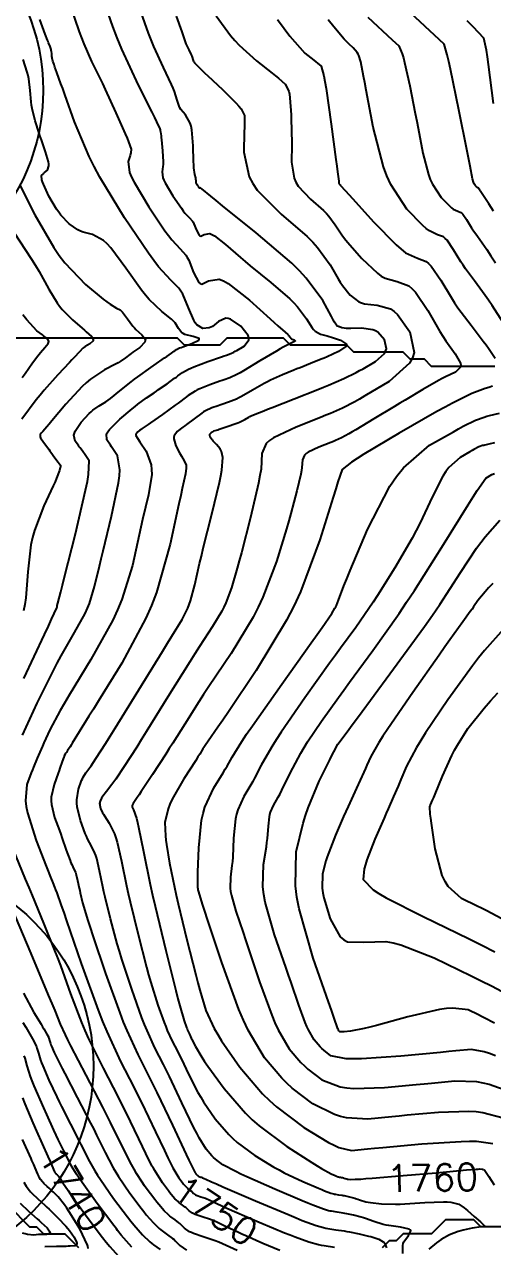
# Model space of a CAD drawing. Header units: metres. Extents: x 837117 to 838477, y 1189012 to 1191015.
# Drawn here: x 838115.2 to 838181.6, y 1190029.3 to 1190202.6 of the extents above; entities that cross this region are included whole.
import ezdxf

# ---------------------------------------------------------------- set-up
doc = ezdxf.new("R2010")
doc.units = ezdxf.units.M
doc.header["$LTSCALE"] = 0.3
for name, color, linetype in [('CIRCULOS', 60, 'Continuous'), ('COTAS 10', 1, 'Continuous'), ('COTAS INT', 252, 'Continuous')]:
    doc.layers.add(name, color=color, linetype=linetype)
doc.layers.add('DRENAJE', color=5, linetype='Continuous', lineweight=25)
doc.styles.get("Standard").update_dxf_attribs({"font": 'simplex.shx'})

msp = doc.modelspace()

# ---------------------------------------------------------------- linework, layer by layer
at = {"layer": 'CIRCULOS'}
for centre in [(838088.84, 1190193.225), (838095.957, 1190054.916)]:
    msp.add_circle(centre, 29, dxfattribs=at)
at = {"layer": 'COTAS 10'}
for points, elevation in [([(838142.387, 1190203.779), (838144.401, 1190201), (838145.01, 1190200.294), (838145.642, 1190199.616), (838148.107, 1190197.398), (838150.319, 1190195.656), (838150.791, 1190195.279), (838151.201, 1190194.946), (838152.175, 1190194.122), (838152.654, 1190193.132), (838152.753, 1190192.695), (838152.837, 1190192.187), (838153.018, 1190189.762), (838153.073, 1190186.974), (838153.078, 1190186.237), (838153.079, 1190185.516), (838153.043, 1190183.037), (838153.415, 1190180.785), (838153.673, 1190180.207), (838153.997, 1190179.647), (838155.729, 1190177.79), (838157.589, 1190176.178), (838157.995, 1190175.775), (838158.353, 1190175.39), (838159.25, 1190174.152), (838160.186, 1190172.74), (838160.568, 1190172.246), (838161.004, 1190171.706), (838163.022, 1190169.384), (838165.232, 1190167.292), (838165.79, 1190166.898), (838166.323, 1190166.584), (838168.05, 1190166.12), (838169.671, 1190165.525), (838170.138, 1190165.128), (838170.612, 1190164.631), (838172.39, 1190162), (838174.096, 1190159.059), (838174.525, 1190158.367), (838174.936, 1190157.728), (838176.263, 1190155.861), (838177.002, 1190154.541), (838177.042, 1190154.246), (838177.011, 1190153.982), (838176.304, 1190153.287), (838174.884, 1190152.61), (838174.404, 1190152.358), (838173.886, 1190152.078), (838171.698, 1190150.834), (838169.148, 1190149.325), (838168.401, 1190148.878), (838167.636, 1190148.418), (838164.727, 1190146.651), (838162.185, 1190145.114), (838161.651, 1190144.798), (838161.191, 1190144.53), (838160.146, 1190143.96), (838159.313, 1190143.605), (838158.986, 1190143.472), (838158.619, 1190143.324), (838156.948, 1190142.667), (838155.407, 1190141.93), (838155.121, 1190141.732), (838154.897, 1190141.536), (838154.598, 1190140.852), (838154.54, 1190139.773), (838154.468, 1190139.328), (838154.372, 1190138.82), (838153.823, 1190136.46), (838152.95, 1190133.239), (838152.65, 1190132.189), (838152.324, 1190131.071), (838150.937, 1190126.46), (838149.003, 1190121.378), (838148.332, 1190119.963), (838147.602, 1190118.544), (838144.478, 1190113.391), (838141.337, 1190108.709), (838140.596, 1190107.587), (838139.912, 1190106.54), (838137.907, 1190103.391), (838136.212, 1190100.683), (838135.722, 1190099.914), (838135.224, 1190099.138), (838133.353, 1190096.266), (838131.755, 1190093.857), (838131.429, 1190093.373), (838131.154, 1190092.967), (838130.581, 1190092.16), (838130.445, 1190091.839), (838130.445, 1190091.74), (838130.462, 1190091.636), (838130.66, 1190091.223), (838131.06, 1190090.05), (838131.204, 1190089.467), (838131.362, 1190088.772), (838132.054, 1190085.329), (838133.018, 1190080.641), (838133.347, 1190079.16), (838133.704, 1190077.601), (838135.217, 1190071.312), (838136.646, 1190065.638), (838136.949, 1190064.467), (838137.212, 1190063.47), (838137.826, 1190061.312), (838138.155, 1190060.399), (838138.238, 1190060.187), (838138.317, 1190059.992), (838138.573, 1190059.435), (838138.847, 1190058.896), (838138.937, 1190058.712), (838139.034, 1190058.513), (838139.435, 1190057.671), (838140.328, 1190056.189), (838140.734, 1190055.587), (838141.21, 1190054.903), (838143.502, 1190051.738), (838146.537, 1190048.22), (838147.48, 1190047.312), (838148.468, 1190046.434), (838152.409, 1190043.502), (838155.944, 1190041.24), (838156.676, 1190040.784), (838157.3, 1190040.402), (838158.665, 1190039.634), (838159.221, 1190039.398), (838159.337, 1190039.35), (838159.435, 1190039.31), (838159.651, 1190039.228), (838159.759, 1190039.199), (838159.79, 1190039.193), (838159.82, 1190039.187), (838159.933, 1190039.169), (838160.054, 1190039.151), (838160.089, 1190039.145), (838160.126, 1190039.138), (838160.268, 1190039.11), (838160.421, 1190039.07), (838160.465, 1190039.057), (838160.51, 1190039.042), (838160.68, 1190038.98), (838160.905, 1190038.917), (838160.985, 1190038.902), (838161.073, 1190038.888), (838161.456, 1190038.845), (838162.061, 1190038.873), (838162.86, 1190038.909), (838163.591, 1190038.961), (838164.471, 1190039.029), (838168.887, 1190039.4), (838173.544, 1190039.807), (838174.575, 1190039.898), (838175.494, 1190039.979), (838177.882, 1190040.191), (838179.236, 1190040.303), (838179.504, 1190040.32), (838179.724, 1190040.332), (838180.132, 1190040.324), (838180.245, 1190040.266), (838180.279, 1190040.246), (838180.315, 1190040.224), (838180.457, 1190040.132), (838181.057, 1190039.256), (838181.38, 1190038.74), (838181.773, 1190038.106)], 1760), ([(838114.886, 1190101.807), (838117.004, 1190106.357), (838119.238, 1190110.919), (838119.816, 1190112.035), (838120.378, 1190113.087), (838122.261, 1190116.357), (838123.78, 1190119.093), (838124.112, 1190119.809), (838124.405, 1190120.507), (838125.14, 1190122.879), (838125.802, 1190125.783), (838126.049, 1190126.818), (838126.323, 1190127.952), (838127.541, 1190132.879), (838128.523, 1190137.579), (838128.647, 1190138.571), (838128.708, 1190139.429), (838128.395, 1190141.407), (838127.714, 1190142.423), (838127.542, 1190142.674), (838127.378, 1190142.913), (838126.846, 1190143.665), (838126.834, 1190144.522), (838126.998, 1190144.827), (838127.235, 1190145.161), (838128.692, 1190146.61), (838130.449, 1190148.07), (838130.874, 1190148.41), (838131.274, 1190148.723), (838132.495, 1190149.623), (838133.579, 1190150.371), (838133.891, 1190150.587), (838134.209, 1190150.808), (838135.4, 1190151.64), (838136.48, 1190152.406), (838136.729, 1190152.585), (838136.955, 1190152.75), (838137.586, 1190153.227), (838138.435, 1190153.698), (838138.798, 1190153.859), (838139.217, 1190154.033), (838141.192, 1190154.772), (838143.117, 1190155.451), (838143.504, 1190155.587), (838143.828, 1190155.7), (838144.471, 1190155.922), (838144.898, 1190156.13), (838145.085, 1190156.234), (838145.301, 1190156.359), (838146.333, 1190156.978), (838147.007, 1190157.867), (838146.999, 1190158.161), (838146.905, 1190158.477), (838145.863, 1190159.792), (838144.41, 1190160.781), (838144.058, 1190160.891), (838143.728, 1190160.93), (838142.717, 1190160.478), (838141.844, 1190159.767), (838141.601, 1190159.643), (838141.358, 1190159.551), (838140.473, 1190159.478), (838139.621, 1190160.008), (838139.398, 1190160.295), (838139.18, 1190160.643), (838138.441, 1190162.406), (838137.633, 1190164.32), (838137.371, 1190164.764), (838137.094, 1190165.169), (838135.955, 1190166.32), (838134.187, 1190168.227), (838133.513, 1190169.11), (838132.758, 1190170.146), (838129.363, 1190175.168), (838125.892, 1190180.918), (838125.088, 1190182.414), (838124.354, 1190183.867), (838122.271, 1190188.767), (838120.894, 1190192.653), (838120.604, 1190193.468), (838120.354, 1190194.169), (838119.783, 1190195.757), (838119.507, 1190196.521), (838119.443, 1190196.703), (838119.385, 1190196.872), (838119.223, 1190197.378), (838119.119, 1190197.79), (838119.098, 1190197.901), (838119.081, 1190198.01), (838119.047, 1190198.394), (838119.003, 1190198.781), (838118.98, 1190198.893), (838118.953, 1190199.007), (838118.813, 1190199.436), (838118.603, 1190199.971), (838118.532, 1190200.153), (838118.453, 1190200.349), (838118.121, 1190201.176), (838117.373, 1190203.27)], 1750), ([(838181.695, 1190191.361), (838180.997, 1190196.897), (838180.842, 1190197.994), (838180.702, 1190198.904), (838180.334, 1190200.616), (838178.809, 1190202.224), (838177.941, 1190203.068)], 1770), ([(838181.844, 1190060.997), (838180.394, 1190061.761), (838179.991, 1190061.966), (838179.587, 1190062.168), (838178.12, 1190062.877), (838175.911, 1190063.144), (838175.038, 1190063.069), (838174.052, 1190062.928), (838169.549, 1190061.88), (838165.115, 1190060.675), (838164.173, 1190060.436), (838163.354, 1190060.237), (838161.429, 1190059.863), (838160.516, 1190059.784), (838160.336, 1190059.773), (838160.188, 1190059.766), (838159.917, 1190059.779), (838159.855, 1190059.826), (838159.823, 1190059.856), (838159.772, 1190059.917), (838159.722, 1190060.002), (838159.707, 1190060.033), (838159.693, 1190060.067), (838159.639, 1190060.216), (838159.068, 1190061.853), (838158.728, 1190062.824), (838158.31, 1190064.021), (838156.14, 1190070.216), (838154.137, 1190077.189), (838153.824, 1190078.877), (838153.614, 1190080.458), (838153.727, 1190085.29), (838154.711, 1190089.344), (838155.051, 1190090.435), (838155.42, 1190091.512), (838156.996, 1190095.29), (838158.474, 1190098.337), (838158.782, 1190098.954), (838159.045, 1190099.472), (838159.626, 1190100.525), (838160.938, 1190102.309), (838161.661, 1190103.288), (838162.541, 1190104.478), (838167.019, 1190110.525), (838171.897, 1190117.238), (838173.029, 1190118.847), (838174.066, 1190120.347), (838177.019, 1190124.861), (838179.292, 1190128.315), (838179.9, 1190129.147), (838180.498, 1190129.924), (838182.58, 1190132.281)], 1770), ([(838151.39, 1190028.785), (838148.97, 1190029.782), (838146.583, 1190030.831), (838145.997, 1190031.098), (838145.443, 1190031.354), (838143.71, 1190032.195), (838142.271, 1190032.876), (838141.902, 1190033.031), (838141.546, 1190033.172), (838140.364, 1190033.563), (838139.414, 1190033.874), (838139.204, 1190033.966), (838139.016, 1190034.06), (838138.529, 1190034.418), (838138.181, 1190034.767), (838138.081, 1190034.856), (838137.979, 1190034.94), (838137.598, 1190035.216), (838137.196, 1190035.507), (838137.081, 1190035.601), (838136.964, 1190035.702), (838136.528, 1190036.114), (838135.985, 1190036.73), (838135.8, 1190036.959), (838135.601, 1190037.214), (838134.757, 1190038.345), (838133.668, 1190040.094), (838133.373, 1190040.631), (838133.314, 1190040.738), (838132.937, 1190041.452), (838131.387, 1190044.609), (838129.585, 1190048.339), (838129.05, 1190049.414), (838128.499, 1190050.507), (838126.378, 1190054.609), (838124.318, 1190058.796), (838123.805, 1190059.943), (838123.318, 1190061.084), (838121.769, 1190065.161), (838120.341, 1190069.154), (838119.93, 1190070.242), (838119.513, 1190071.322), (838117.953, 1190075.161), (838116.303, 1190079.101), (838115.83, 1190080.244), (838115.349, 1190081.411), (838113.555, 1190085.816)], 1750), ([(838114.898, 1190050.406), (838115.236, 1190049.553), (838116.384, 1190046.88), (838116.894, 1190045.691), (838118.505, 1190042.085), (838118.814, 1190041.393), (838119.063, 1190040.834), (838119.467, 1190039.923), (838119.487, 1190039.876), (838119.494, 1190039.861), (838119.502, 1190039.847), (838119.535, 1190039.789), (838119.584, 1190039.724), (838119.601, 1190039.705), (838119.621, 1190039.685), (838119.704, 1190039.607), (838119.805, 1190039.515), (838119.836, 1190039.487), (838119.868, 1190039.456), (838119.992, 1190039.335), (838120.17, 1190039.109), (838120.235, 1190039.013), (838120.308, 1190038.903), (838120.632, 1190038.383), (838121.385, 1190037.26), (838121.73, 1190036.77), (838122.133, 1190036.201), (838124.079, 1190033.498), (838126.233, 1190030.633), (838126.768, 1190029.962), (838127.275, 1190029.344), (838128.881, 1190027.553)], 1740)]:
    msp.add_lwpolyline(points, dxfattribs=dict(at, elevation=elevation))
at = {"layer": 'COTAS INT'}
for points, elevation in [([(838125.469, 1190208.643), (838127.675, 1190202.272), (838128.303, 1190200.649), (838128.938, 1190199.087), (838131.294, 1190193.952), (838133.231, 1190190.123), (838133.602, 1190189.384), (838133.901, 1190188.783), (838134.385, 1190187.773), (838134.409, 1190187.645), (838134.419, 1190187.6), (838134.431, 1190187.552), (838134.484, 1190187.344), (838134.563, 1190186.793), (838134.591, 1190186.527), (838134.622, 1190186.213), (838134.755, 1190184.67), (838134.84, 1190183.075), (838134.84, 1190182.727), (838134.829, 1190182.421), (838134.707, 1190181.653), (838134.827, 1190180.832), (838134.969, 1190180.492), (838135.159, 1190180.103), (838136.237, 1190178.29), (838137.438, 1190176.514), (838137.705, 1190176.147), (838137.943, 1190175.835), (838138.569, 1190175.16), (838138.99, 1190174.698), (838139.099, 1190174.519), (838139.206, 1190174.319), (838139.566, 1190173.415), (838139.943, 1190172.683), (838140.061, 1190172.592), (838140.184, 1190172.549), (838140.677, 1190172.793), (838141.464, 1190172.914), (838141.772, 1190172.793), (838142.12, 1190172.605), (838143.704, 1190171.366), (838145.806, 1190169.522), (838146.48, 1190168.953), (838147.193, 1190168.357), (838150.103, 1190165.995), (838152.809, 1190163.664), (838153.394, 1190163.088), (838153.907, 1190162.543), (838155.169, 1190160.828), (838155.963, 1190159.575), (838156.181, 1190159.322), (838156.399, 1190159.109), (838157.181, 1190158.677), (838158.089, 1190158.443), (838158.386, 1190158.355), (838158.703, 1190158.256), (838160.012, 1190157.814), (838160.842, 1190157.256), (838160.857, 1190157.084), (838160.779, 1190156.904), (838159.721, 1190156.191), (838158.099, 1190155.468), (838157.665, 1190155.281), (838157.238, 1190155.101), (838155.749, 1190154.5), (838154.259, 1190153.913), (838153.83, 1190153.742), (838153.394, 1190153.567), (838151.762, 1190152.902), (838150.088, 1190152.148), (838149.626, 1190151.916), (838149.164, 1190151.675), (838147.5, 1190150.722), (838145.971, 1190149.84), (838145.594, 1190149.644), (838145.237, 1190149.469), (838144.116, 1190149.011), (838143.154, 1190148.694), (838142.898, 1190148.608), (838142.645, 1190148.522), (838141.771, 1190148.219), (838140.867, 1190147.802), (838140.595, 1190147.644), (838140.315, 1190147.469), (838139.229, 1190146.683), (838138.169, 1190145.858), (838137.905, 1190145.658), (838137.654, 1190145.47), (838136.855, 1190144.89), (838136.39, 1190144.27), (838136.35, 1190144.056), (838136.348, 1190143.824), (838136.66, 1190142.834), (838137.183, 1190141.833), (838137.315, 1190141.594), (838137.44, 1190141.372), (838137.846, 1190140.709), (838138.098, 1190140.09), (838138.127, 1190139.896), (838138.138, 1190139.692), (838138.033, 1190138.876), (838137.564, 1190136.806), (838137.346, 1190135.813), (838137.09, 1190134.638), (838135.848, 1190128.876), (838133.89, 1190122.062), (838133.183, 1190120.224), (838132.404, 1190118.406), (838128.992, 1190112.019), (838125.68, 1190106.682), (838124.964, 1190105.528), (838124.336, 1190104.514), (838121.97, 1190100.691), (838121.797, 1190100.413), (838121.648, 1190100.174), (838121.305, 1190099.635), (838121.137, 1190099.385), (838121.097, 1190099.329), (838121.061, 1190099.277), (838120.955, 1190099.139), (838120.838, 1190098.916), (838120.794, 1190098.812), (838120.746, 1190098.689), (838120.532, 1190098.092), (838120.206, 1190097.159), (838120.086, 1190096.824), (838119.955, 1190096.457), (838119.375, 1190094.851), (838118.983, 1190093.023), (838118.97, 1190092.514), (838118.998, 1190092.003), (838119.445, 1190090.151), (838120.138, 1190088.311), (838120.321, 1190087.809), (838120.501, 1190087.31), (838121.121, 1190085.535), (838121.647, 1190084.055), (838121.768, 1190083.743), (838121.879, 1190083.473), (838122.189, 1190082.85), (838122.417, 1190082.386), (838122.475, 1190082.217), (838122.532, 1190082.029), (838122.722, 1190081.203), (838122.939, 1190080.145), (838123.014, 1190079.81), (838123.094, 1190079.458), (838123.436, 1190078.038), (838124.166, 1190075.57), (838124.49, 1190074.557), (838124.869, 1190073.402), (838126.678, 1190068.038), (838128.693, 1190062.445), (838129.2, 1190061.144), (838129.685, 1190059.952), (838131.256, 1190056.54), (838132.876, 1190053.357), (838133.393, 1190052.309), (838133.939, 1190051.189), (838136.156, 1190046.54), (838138.116, 1190042.391), (838138.5, 1190041.586), (838138.815, 1190040.93), (838139.282, 1190039.993), (838139.376, 1190039.803), (838139.477, 1190039.669), (838139.5, 1190039.638), (838139.522, 1190039.611), (838139.587, 1190039.538), (838139.639, 1190039.489), (838139.653, 1190039.477), (838139.667, 1190039.466), (838139.714, 1190039.431), (838139.76, 1190039.398), (838139.784, 1190039.378), (838139.825, 1190039.336), (838139.883, 1190039.293), (838139.905, 1190039.282), (838139.93, 1190039.271), (838140.043, 1190039.234), (838140.184, 1190039.188), (838140.226, 1190039.171), (838140.27, 1190039.153), (838140.441, 1190039.072), (838140.886, 1190038.877), (838141.699, 1190038.52), (838142.428, 1190038.204), (838143.322, 1190037.819), (838147.925, 1190035.838), (838152.7, 1190033.813), (838153.702, 1190033.399), (838154.566, 1190033.049), (838156.529, 1190032.315), (838157.602, 1190032.03), (838157.905, 1190031.963), (838158.21, 1190031.902), (838159.332, 1190031.724), (838160.535, 1190031.547), (838160.891, 1190031.486), (838161.257, 1190031.419), (838162.664, 1190031.137), (838163.987, 1190030.826), (838164.301, 1190030.743), (838164.592, 1190030.66), (838165.452, 1190030.371), (838166.048, 1190030.015), (838166.172, 1190029.89), (838166.278, 1190029.755), (838166.513, 1190029.173)], 1754), ([(838121.679, 1190205.267), (838122.944, 1190201.541), (838123.276, 1190200.651), (838123.601, 1190199.822), (838124.71, 1190197.336), (838125.883, 1190194.949), (838126.248, 1190194.181), (838126.63, 1190193.368), (838128.157, 1190190.045), (838129.482, 1190187.051), (838129.738, 1190186.445), (838129.945, 1190185.936), (838130.293, 1190184.902), (838130.248, 1190184.39), (838130.209, 1190184.21), (838130.157, 1190184.013), (838129.874, 1190183.162), (838130.103, 1190181.591), (838130.375, 1190180.941), (838130.738, 1190180.196), (838132.8, 1190176.729), (838135.098, 1190173.33), (838135.609, 1190172.628), (838136.065, 1190172.031), (838137.262, 1190170.74), (838138.067, 1190169.855), (838138.277, 1190169.514), (838138.48, 1190169.132), (838139.169, 1190167.402), (838139.891, 1190166.002), (838140.116, 1190165.827), (838140.352, 1190165.744), (838141.295, 1190166.212), (838142.8, 1190166.443), (838143.39, 1190166.212), (838144.056, 1190165.851), (838147.087, 1190163.481), (838150.006, 1190160.832), (838150.6, 1190160.297), (838151.102, 1190159.848), (838152.144, 1190158.939), (838152.517, 1190158.617), (838152.597, 1190158.538), (838152.668, 1190158.463), (838152.842, 1190158.226), (838153.001, 1190158.043), (838153.062, 1190158.001), (838153.131, 1190157.964), (838153.442, 1190157.86), (838153.591, 1190157.741), (838153.558, 1190157.693), (838153.493, 1190157.638), (838152.989, 1190157.387), (838151.878, 1190156.821), (838151.43, 1190156.569), (838150.921, 1190156.275), (838148.575, 1190154.866), (838146.25, 1190153.476), (838145.754, 1190153.193), (838145.322, 1190152.955), (838144.294, 1190152.467), (838143.491, 1190152.197), (838143.201, 1190152.097), (838142.881, 1190151.987), (838141.482, 1190151.496), (838140.042, 1190150.917), (838139.697, 1190150.752), (838139.375, 1190150.583), (838138.408, 1190149.955), (838137.349, 1190149.156), (838136.971, 1190148.879), (838136.555, 1190148.579), (838134.744, 1190147.295), (838133.059, 1190146.114), (838132.722, 1190145.878), (838132.442, 1190145.682), (838131.899, 1190145.304), (838131.696, 1190145.154), (838131.629, 1190145.102), (838131.558, 1190145.045), (838131.265, 1190144.802), (838131.022, 1190144.56), (838130.983, 1190144.504), (838130.956, 1190144.454), (838130.958, 1190144.311), (838131.234, 1190143.902), (838131.556, 1190143.419), (838132.44, 1190142.084), (838133.151, 1190140.139), (838133.217, 1190139.49), (838133.226, 1190138.793), (838132.787, 1190135.877), (838131.943, 1190132.379), (838131.697, 1190131.316), (838131.446, 1190130.211), (838130.494, 1190125.877), (838128.993, 1190121.035), (838128.395, 1190119.61), (838127.718, 1190118.148), (838124.617, 1190112.562), (838121.524, 1190107.484), (838120.852, 1190106.343), (838120.261, 1190105.316), (838118.792, 1190102.562), (838117.939, 1190100.728), (838117.735, 1190100.281), (838117.546, 1190099.861), (838116.978, 1190098.564), (838116.468, 1190097.306), (838116.314, 1190096.91), (838116.155, 1190096.495), (838115.535, 1190094.823), (838115.339, 1190092.511), (838115.448, 1190091.691), (838115.627, 1190090.794), (838116.86, 1190086.905), (838118.262, 1190083.271), (838118.547, 1190082.534), (838118.788, 1190081.914), (838119.284, 1190080.646), (838119.483, 1190080.157), (838119.537, 1190080.027), (838119.589, 1190079.9), (838119.773, 1190079.462), (838120.413, 1190077.673), (838120.754, 1190076.694), (838121.165, 1190075.504), (838123.242, 1190069.462), (838125.642, 1190062.824), (838126.257, 1190061.259), (838126.851, 1190059.813), (838128.817, 1190055.574), (838130.688, 1190051.932), (838131.221, 1190050.861), (838131.762, 1190049.764), (838133.772, 1190045.574), (838135.035, 1190042.947), (838135.527, 1190041.922), (838135.907, 1190041.162), (838136.241, 1190040.512), (838137.067, 1190039.074), (838137.539, 1190038.441), (838137.65, 1190038.299), (838137.754, 1190038.171), (838138.058, 1190037.826), (838138.302, 1190037.595), (838138.367, 1190037.539), (838138.431, 1190037.486), (838138.656, 1190037.324), (838138.869, 1190037.169), (838138.926, 1190037.122), (838138.982, 1190037.073), (838139.177, 1190036.877), (838139.45, 1190036.677), (838139.555, 1190036.624), (838139.672, 1190036.573), (838140.204, 1190036.398), (838140.865, 1190036.18), (838141.064, 1190036.101), (838141.271, 1190036.014), (838142.076, 1190035.633), (838143.571, 1190034.937), (838144.212, 1190034.651), (838144.953, 1190034.325), (838148.448, 1190032.81), (838150.482, 1190031.956), (838152.045, 1190031.299), (838152.85, 1190030.975), (838153.572, 1190030.692), (838155.488, 1190030.01), (838156.883, 1190029.64), (838157.276, 1190029.554), (838157.673, 1190029.474), (838159.131, 1190029.243)], 1752), ([(838181.68, 1190176.092), (838181.022, 1190177.133), (838179.916, 1190178.863), (838179.81, 1190179.005), (838179.783, 1190179.044), (838179.758, 1190179.083), (838179.672, 1190179.225), (838179.596, 1190179.338), (838179.575, 1190179.36), (838179.555, 1190179.377), (838179.485, 1190179.402), (838179.389, 1190179.446), (838179.353, 1190179.475), (838179.312, 1190179.511), (838179.127, 1190179.699), (838178.937, 1190179.99), (838178.892, 1190180.09), (838178.851, 1190180.199), (838178.731, 1190180.661), (838178.372, 1190182.476), (838178.18, 1190183.437), (838177.948, 1190184.597), (838176.776, 1190190.443), (838175.588, 1190196.221), (838175.345, 1190197.338), (838175.14, 1190198.246), (838174.712, 1190199.782), (838167.239, 1190206.761)], 1768), ([(838168.844, 1190028.343), (838168.83, 1190029.471), (838168.899, 1190029.754), (838169, 1190030.025), (838169.628, 1190030.898), (838169.961, 1190031.562), (838169.876, 1190031.701), (838169.715, 1190031.82), (838168.492, 1190032.09), (838166.868, 1190032.3), (838166.453, 1190032.382), (838166.053, 1190032.474), (838164.736, 1190032.892), (838163.555, 1190033.325), (838163.241, 1190033.427), (838162.933, 1190033.521), (838161.865, 1190033.794), (838160.88, 1190033.992), (838160.624, 1190034.039), (838160.374, 1190034.081), (838159.532, 1190034.206), (838158.747, 1190034.33), (838158.533, 1190034.373), (838158.321, 1190034.42), (838157.569, 1190034.619), (838156.065, 1190035.189), (838155.378, 1190035.47), (838154.574, 1190035.804), (838150.694, 1190037.452), (838146.737, 1190039.2), (838145.885, 1190039.597), (838145.138, 1190039.956), (838143.318, 1190040.936), (838142.264, 1190041.72), (838142, 1190041.955), (838141.748, 1190042.198), (838140.936, 1190043.139), (838139.964, 1190044.749), (838139.61, 1190045.413), (838139.22, 1190046.173), (838137.505, 1190049.707), (838135.732, 1190053.429), (838135.305, 1190054.308), (838134.906, 1190055.12), (838133.695, 1190057.505), (838132.562, 1190059.965), (838132.212, 1190060.825), (838131.847, 1190061.763), (838130.394, 1190065.796), (838128.983, 1190070.091), (838128.643, 1190071.194), (838128.326, 1190072.259), (838127.363, 1190075.796), (838126.631, 1190078.839), (838126.458, 1190079.594), (838126.299, 1190080.31), (838125.833, 1190082.579), (838125.426, 1190084.348), (838125.304, 1190084.75), (838125.178, 1190085.114), (838124.69, 1190086.108), (838124.138, 1190087.114), (838123.971, 1190087.486), (838123.799, 1190087.898), (838123.129, 1190089.72), (838122.653, 1190091.671), (838122.603, 1190092.164), (838122.589, 1190092.636), (838122.835, 1190094.169), (838123.288, 1190095.375), (838123.405, 1190095.642), (838123.518, 1190095.879), (838123.893, 1190096.489), (838124.325, 1190097.054), (838124.474, 1190097.262), (838124.635, 1190097.493), (838125.321, 1190098.512), (838126.718, 1190100.711), (838127.327, 1190101.685), (838128.032, 1190102.818), (838131.381, 1190108.23), (838134.748, 1190113.685), (838135.465, 1190114.845), (838136.088, 1190115.853), (838137.558, 1190118.23), (838138.353, 1190119.825), (838138.55, 1190120.34), (838138.737, 1190120.888), (838139.329, 1190123.132), (838140.02, 1190126.157), (838140.27, 1190127.198), (838140.546, 1190128.326), (838141.753, 1190133.132), (838142.83, 1190137.638), (838143.024, 1190138.577), (838143.172, 1190139.382), (838143.329, 1190141.175), (838143.108, 1190142.018), (838143.018, 1190142.224), (838142.915, 1190142.419), (838142.439, 1190143.025), (838141.962, 1190143.507), (838141.858, 1190143.624), (838141.767, 1190143.734), (838141.54, 1190144.07), (838141.466, 1190144.338), (838141.472, 1190144.404), (838141.489, 1190144.467), (838141.642, 1190144.668), (838141.845, 1190144.819), (838141.892, 1190144.851), (838141.936, 1190144.879), (838142.061, 1190144.942), (838142.41, 1190145.058), (838142.594, 1190145.118), (838142.817, 1190145.191), (838143.938, 1190145.556), (838145.152, 1190145.983), (838145.434, 1190146.096), (838145.692, 1190146.205), (838146.425, 1190146.577), (838147.005, 1190146.909), (838147.166, 1190146.994), (838147.327, 1190147.074), (838147.911, 1190147.337), (838149.113, 1190147.815), (838149.664, 1190148.031), (838150.31, 1190148.284), (838153.431, 1190149.499), (838156.783, 1190150.826), (838157.574, 1190151.149), (838158.306, 1190151.452), (838160.456, 1190152.386), (838162.219, 1190153.246), (838162.706, 1190153.503), (838163.194, 1190153.768), (838164.955, 1190154.792), (838166.225, 1190155.92), (838166.403, 1190156.251), (838166.506, 1190156.59), (838166.25, 1190157.879), (838165.295, 1190158.945), (838164.957, 1190159.142), (838164.587, 1190159.297), (838162.983, 1190159.504), (838161.452, 1190159.474), (838161.127, 1190159.48), (838160.846, 1190159.492), (838160.189, 1190159.585), (838159.862, 1190159.697), (838159.789, 1190159.721), (838159.724, 1190159.741), (838159.55, 1190159.789), (838159.159, 1190160.363), (838158.957, 1190160.716), (838158.714, 1190161.153), (838157.496, 1190163.43), (838155.147, 1190166.623), (838154.19, 1190167.638), (838153.101, 1190168.71), (838148.063, 1190173.051), (838143.284, 1190176.867), (838142.359, 1190177.608), (838141.606, 1190178.212), (838140.321, 1190179.251), (838140.184, 1190179.358), (838140.154, 1190179.375), (838140.127, 1190179.385), (838140.059, 1190179.375), (838140.016, 1190179.354), (838140.005, 1190179.357), (838139.995, 1190179.365), (838139.962, 1190179.429), (838139.931, 1190179.507), (838139.922, 1190179.525), (838139.912, 1190179.54), (838139.876, 1190179.58), (838139.822, 1190179.639), (838139.801, 1190179.666), (838139.778, 1190179.698), (838139.674, 1190179.852), (838139.58, 1190180.009), (838139.564, 1190180.043), (838139.551, 1190180.072), (838139.541, 1190180.143), (838139.551, 1190180.21), (838139.552, 1190180.237), (838139.552, 1190180.267), (838139.545, 1190180.405), (838139.507, 1190180.64), (838139.487, 1190180.731), (838139.463, 1190180.833), (838139.346, 1190181.296), (838139.223, 1190182.245), (838139.196, 1190182.655), (838139.172, 1190183.127), (838139.109, 1190185.363), (838138.918, 1190187.646), (838138.813, 1190188.149), (838138.685, 1190188.595), (838138.037, 1190189.741), (838137.372, 1190190.535), (838137.234, 1190190.759), (838137.116, 1190190.985), (838136.857, 1190191.82), (838136.478, 1190193.046), (838136.284, 1190193.519), (838136.052, 1190194.05), (838134.892, 1190196.451), (838133.509, 1190199.464), (838133.136, 1190200.381), (838132.768, 1190201.333), (838131.474, 1190205.071)], 1756), ([(838136.715, 1190203.748), (838137.478, 1190201.5), (838137.861, 1190200.394), (838137.97, 1190200.113), (838138.08, 1190199.841), (838138.489, 1190198.95), (838138.832, 1190198.24), (838138.901, 1190198.083), (838138.958, 1190197.943), (838139.07, 1190197.581), (838139.177, 1190197.305), (838139.23, 1190197.219), (838139.294, 1190197.13), (838139.612, 1190196.777), (838140.405, 1190196.022), (838140.768, 1190195.68), (838141.193, 1190195.281), (838143.247, 1190193.359), (838145.226, 1190191.393), (838145.604, 1190190.966), (838145.909, 1190190.59), (838146.394, 1190189.655), (838146.38, 1190188.489), (838146.369, 1190187.967), (838146.355, 1190187.359), (838146.279, 1190184.443), (838147.037, 1190180.978), (838147.549, 1190180.024), (838148.192, 1190179.072), (838151.603, 1190175.654), (838155.26, 1190172.486), (838156.057, 1190171.693), (838156.761, 1190170.935), (838158.525, 1190168.501), (838159.661, 1190166.504), (838159.969, 1190166.022), (838160.274, 1190165.571), (838161.352, 1190164.199), (838162.585, 1190163.272), (838162.988, 1190163.102), (838163.417, 1190162.969), (838165.191, 1190162.799), (838167.088, 1190162.262), (838167.597, 1190161.897), (838168.097, 1190161.438), (838169.843, 1190159), (838170.424, 1190156.068), (838170.19, 1190155.297), (838169.785, 1190154.545), (838166.898, 1190151.979), (838163.451, 1190149.906), (838162.693, 1190149.465), (838162.02, 1190149.081), (838160.301, 1190148.173), (838158.581, 1190147.44), (838157.908, 1190147.166), (838157.15, 1190146.861), (838153.701, 1190145.505), (838150.52, 1190143.983), (838149.931, 1190143.574), (838149.468, 1190143.171), (838148.851, 1190141.759), (838148.732, 1190139.531), (838148.584, 1190138.613), (838148.385, 1190137.565), (838147.251, 1190132.693), (838145.95, 1190127.678), (838145.646, 1190126.54), (838145.366, 1190125.51), (838144.56, 1190122.693), (838143.753, 1190120.574), (838143.474, 1190119.984), (838143.169, 1190119.393), (838141.867, 1190117.245), (838140.006, 1190114.399), (838139.349, 1190113.367), (838138.631, 1190112.23), (838135.529, 1190107.245), (838132.449, 1190102.281), (838131.746, 1190101.158), (838131.107, 1190100.144), (838129.337, 1190097.389), (838128.133, 1190095.601), (838127.85, 1190095.196), (838127.589, 1190094.831), (838126.831, 1190093.84), (838126.315, 1190093.185), (838126.207, 1190093.032), (838126.114, 1190092.891), (838125.904, 1190092.484), (838125.847, 1190092.126), (838125.85, 1190092.015), (838125.861, 1190091.9), (838125.973, 1190091.444), (838126.26, 1190090.829), (838126.383, 1190090.613), (838126.524, 1190090.378), (838127.191, 1190089.365), (838127.94, 1190087.841), (838128.133, 1190087.284), (838128.32, 1190086.668), (838128.944, 1190083.954), (838129.658, 1190080.475), (838129.903, 1190079.377), (838130.167, 1190078.22), (838131.29, 1190073.554), (838132.486, 1190068.949), (838132.796, 1190067.831), (838133.098, 1190066.78), (838134.11, 1190063.554), (838135.001, 1190061.081), (838135.225, 1190060.506), (838135.44, 1190059.979), (838136.134, 1190058.47), (838136.876, 1190057.008), (838137.121, 1190056.51), (838137.383, 1190055.971), (838138.47, 1190053.689), (838139.774, 1190051.181), (838140.172, 1190050.5), (838140.587, 1190049.826), (838142.219, 1190047.438), (838144.142, 1190045.209), (838144.74, 1190044.634), (838145.366, 1190044.077), (838147.864, 1190042.219), (838150.541, 1190040.598), (838151.28, 1190040.191), (838152.019, 1190039.801), (838154.679, 1190038.543), (838156.898, 1190037.601), (838157.357, 1190037.41), (838157.75, 1190037.25), (838158.61, 1190036.924), (838159.04, 1190036.81), (838159.161, 1190036.783), (838159.283, 1190036.758), (838159.732, 1190036.687), (838160.214, 1190036.616), (838160.357, 1190036.592), (838160.503, 1190036.565), (838161.066, 1190036.452), (838161.677, 1190036.296), (838161.853, 1190036.242), (838162.033, 1190036.184), (838162.115, 1190036.154), (838162.452, 1190036.031), (838162.708, 1190035.936), (838163.606, 1190035.685), (838163.926, 1190035.625), (838164.277, 1190035.569), (838165.804, 1190035.399), (838167.8, 1190035.336), (838168.447, 1190035.348), (838169.136, 1190035.372), (838171.966, 1190035.561), (838174.589, 1190035.692), (838175.146, 1190035.678), (838175.631, 1190035.644), (838176.774, 1190035.34), (838177.516, 1190034.802), (838177.749, 1190034.62), (838177.993, 1190034.423), (838178.974, 1190033.59), (838179.833, 1190032.828), (838180.001, 1190032.675), (838180.139, 1190032.547), (838180.384, 1190032.296), (838180.414, 1190032.225), (838180.415, 1190032.211), (838180.414, 1190032.199), (838180.387, 1190032.177), (838180.098, 1190032.136), (838179.932, 1190032.113), (838178.684, 1190031.936), (838177.407, 1190031.678), (838177.057, 1190031.58), (838176.709, 1190031.47), (838175.465, 1190030.976), (838174.262, 1190030.318), (838173.941, 1190030.105), (838173.624, 1190029.879), (838172.52, 1190028.949)], 1758), ([(838163.872, 1190203.616), (838167.343, 1190200.375), (838168.264, 1190199.515), (838168.751, 1190198.416), (838168.914, 1190197.857), (838169.089, 1190197.187), (838169.823, 1190193.85), (838170.603, 1190189.922), (838170.807, 1190188.881), (838171.006, 1190187.859), (838171.679, 1190184.335), (838172.467, 1190181.302), (838172.737, 1190180.591), (838173.03, 1190179.935), (838174.278, 1190178.03), (838175.487, 1190176.793), (838175.756, 1190176.558), (838175.996, 1190176.37), (838176.626, 1190176.082), (838177.084, 1190175.914), (838177.216, 1190175.802), (838177.35, 1190175.661), (838177.852, 1190174.919), (838178.411, 1190173.991), (838178.581, 1190173.734), (838178.757, 1190173.477), (838179.449, 1190172.549), (838180.764, 1190170.651), (838181.332, 1190169.783), (838181.99, 1190168.766)], 1766), ([(838151.08, 1190203.284), (838151.989, 1190201.996), (838152.801, 1190200.897), (838154.941, 1190198.488), (838156.217, 1190197.489), (838156.485, 1190197.278), (838156.716, 1190197.095), (838157.242, 1190196.67), (838157.636, 1190195.263), (838157.783, 1190194.46), (838157.948, 1190193.479), (838158.682, 1190188.443), (838159.36, 1190183.43), (838159.49, 1190182.463), (838159.595, 1190181.678), (838159.763, 1190180.364), (838159.765, 1190180.248), (838159.766, 1190180.219), (838159.766, 1190180.192), (838159.765, 1190180.103), (838159.777, 1190180.027), (838159.786, 1190180.007), (838159.797, 1190179.988), (838159.856, 1190179.925), (838159.918, 1190179.871), (838159.932, 1190179.857), (838159.944, 1190179.844), (838159.975, 1190179.802), (838160.71, 1190178.977), (838161.166, 1190178.47), (838161.733, 1190177.842), (838164.691, 1190174.568), (838167.88, 1190171.311), (838168.591, 1190170.693), (838169.228, 1190170.199), (838170.908, 1190169.441), (838172.142, 1190168.988), (838172.497, 1190168.686), (838172.858, 1190168.308), (838174.211, 1190166.306), (838175.717, 1190163.806), (838176.175, 1190163.113), (838176.65, 1190162.421), (838178.515, 1190159.92), (838180.247, 1190157.688), (838180.638, 1190157.165), (838180.992, 1190156.683), (838181.95, 1190155.285)], 1762), ([(838183.528, 1190159.57), (838181.491, 1190162.724), (838180.985, 1190163.474), (838180.505, 1190164.169), (838178.982, 1190166.234), (838177.704, 1190167.949), (838177.378, 1190168.423), (838177.064, 1190168.898), (838176.031, 1190170.612), (838175.104, 1190171.985), (838174.857, 1190172.244), (838174.613, 1190172.451), (838173.767, 1190172.761), (838172.604, 1190173.294), (838172.16, 1190173.641), (838171.663, 1190174.075), (838169.429, 1190176.361), (838167.124, 1190179.881), (838166.583, 1190181.092), (838166.083, 1190182.406), (838164.628, 1190188.008), (838163.64, 1190193.242), (838163.434, 1190194.324), (838163.258, 1190195.247), (838162.87, 1190197.257), (838162.59, 1190198.154), (838162.482, 1190198.375), (838162.361, 1190198.586), (838161.816, 1190199.249), (838161.231, 1190199.794), (838160.947, 1190200.059), (838160.505, 1190200.472), (838159.047, 1190202.23), (838158.267, 1190203.208)], 1764), ([(838115.079, 1190109.865), (838118.015, 1190116.098), (838118.579, 1190117.297), (838119.034, 1190118.267), (838119.778, 1190119.865), (838119.809, 1190119.979), (838119.816, 1190120.014), (838119.822, 1190120.05), (838119.833, 1190120.192), (838119.85, 1190120.339), (838119.859, 1190120.378), (838119.869, 1190120.416), (838119.92, 1190120.551), (838120.341, 1190122.134), (838120.584, 1190123.086), (838120.882, 1190124.261), (838122.416, 1190130.359), (838123.863, 1190136.543), (838124.107, 1190137.772), (838124.282, 1190138.791), (838124.349, 1190140.729), (838123.98, 1190141.277), (838123.881, 1190141.421), (838123.784, 1190141.562), (838123.443, 1190142.041), (838123.078, 1190142.546), (838122.964, 1190142.702), (838122.846, 1190142.866), (838122.376, 1190143.518), (838122.202, 1190144.355), (838122.27, 1190144.635), (838122.388, 1190144.936), (838123.237, 1190146.198), (838124.343, 1190147.403), (838124.625, 1190147.667), (838124.896, 1190147.902), (838125.783, 1190148.502), (838126.732, 1190149.076), (838127.041, 1190149.295), (838127.371, 1190149.539), (838128.73, 1190150.638), (838130.307, 1190151.916), (838130.773, 1190152.274), (838131.252, 1190152.633), (838133.091, 1190153.943), (838134.716, 1190155.059), (838135.061, 1190155.296), (838135.359, 1190155.502), (838136.055, 1190155.985), (838136.406, 1190156.233), (838136.486, 1190156.291), (838136.56, 1190156.345), (838136.764, 1190156.499), (838137.193, 1190156.706), (838137.407, 1190156.792), (838137.663, 1190156.891), (838138.933, 1190157.353), (838139.898, 1190157.832), (838139.962, 1190157.941), (838139.938, 1190158.04), (838139.116, 1190158.315), (838137.948, 1190158.62), (838137.706, 1190158.739), (838137.498, 1190158.872), (838137.042, 1190159.476), (838136.536, 1190160.274), (838136.298, 1190160.529), (838136.017, 1190160.8), (838134.648, 1190161.9), (838132.868, 1190163.565), (838132.327, 1190164.191), (838131.766, 1190164.889), (838129.568, 1190168.007), (838127.423, 1190170.921), (838126.896, 1190171.49), (838126.396, 1190171.957), (838124.833, 1190172.785), (838123.489, 1190173.113), (838123.13, 1190173.264), (838122.775, 1190173.441), (838121.537, 1190174.298), (838120.364, 1190175.526), (838120.05, 1190175.937), (838119.741, 1190176.378), (838118.663, 1190178.228), (838117.865, 1190179.922), (838117.731, 1190180.266), (838117.636, 1190180.555), (838117.609, 1190181.146), (838117.869, 1190181.407), (838117.955, 1190181.488), (838118.047, 1190181.573), (838118.429, 1190181.912), (838118.647, 1190182.532), (838118.636, 1190182.795), (838118.593, 1190183.096), (838118.181, 1190184.51), (838117.582, 1190186.202), (838117.422, 1190186.678), (838117.264, 1190187.158), (838116.716, 1190188.919), (838116.278, 1190190.661), (838116.19, 1190191.13), (838116.117, 1190191.592), (838115.971, 1190193.212), (838115.788, 1190194.849), (838115.691, 1190195.322), (838115.574, 1190195.803), (838114.985, 1190197.615)], 1748), ([(838114.569, 1190179.715), (838116.653, 1190175.563), (838119.351, 1190170.932), (838120.125, 1190169.827), (838120.911, 1190168.798), (838123.849, 1190165.724), (838126.359, 1190163.644), (838126.876, 1190163.243), (838127.315, 1190162.918), (838128.259, 1190162.373), (838128.759, 1190162.109), (838128.919, 1190161.959), (838129.088, 1190161.777), (838129.774, 1190160.846), (838130.544, 1190159.799), (838130.766, 1190159.545), (838130.992, 1190159.306), (838131.841, 1190158.571), (838132.325, 1190157.911), (838132.322, 1190157.719), (838132.259, 1190157.524), (838131.535, 1190156.785), (838130.547, 1190156.092), (838130.318, 1190155.924), (838130.107, 1190155.768), (838129.506, 1190155.292), (838128.757, 1190154.785), (838128.454, 1190154.609), (838128.109, 1190154.417), (838126.517, 1190153.595), (838124.544, 1190152.287), (838123.958, 1190151.789), (838123.356, 1190151.233), (838121.041, 1190148.734), (838119.064, 1190146.388), (838118.675, 1190145.928), (838118.355, 1190145.551), (838117.771, 1190144.873), (838117.635, 1190144.719), (838117.596, 1190144.672), (838117.557, 1190144.624), (838117.415, 1190144.432), (838117.42, 1190144.112), (838117.474, 1190143.982), (838117.551, 1190143.835), (838118.018, 1190143.153), (838118.622, 1190142.362), (838118.784, 1190142.146), (838118.945, 1190141.93), (838119.508, 1190141.159), (838119.955, 1190140.538), (838120.114, 1190140.318), (838120.24, 1190140.142), (838120.264, 1190140.109), (838120.278, 1190140.089), (838120.303, 1190140.051), (838120.299, 1190139.916), (838120.287, 1190139.845), (838120.27, 1190139.759), (838120.169, 1190139.327), (838119.745, 1190138.239), (838119.524, 1190137.739), (838119.259, 1190137.153), (838117.929, 1190134.321), (838116.596, 1190130.825), (838116.329, 1190129.822), (838116.106, 1190128.803), (838115.67, 1190124.993), (838115.359, 1190121.309), (838115.215, 1190120.368), (838115.045, 1190119.463)], 1746), ([(838113.665, 1190173.131), (838116.168, 1190169.289), (838116.736, 1190168.379), (838117.25, 1190167.535), (838118.656, 1190165.041), (838119.811, 1190163.12), (838120.167, 1190162.637), (838120.539, 1190162.177), (838122.013, 1190160.691), (838123.38, 1190159.513), (838123.685, 1190159.247), (838123.958, 1190159.006), (838124.677, 1190158.353), (838124.95, 1190157.894), (838124.941, 1190157.776), (838124.896, 1190157.663), (838124.432, 1190157.288), (838123.78, 1190156.904), (838123.617, 1190156.786), (838123.462, 1190156.661), (838122.967, 1190156.167), (838122.229, 1190155.345), (838121.922, 1190155.014), (838121.569, 1190154.638), (838119.924, 1190152.907), (838117.963, 1190150.708), (838117.411, 1190150.036), (838116.856, 1190149.338), (838114.821, 1190146.593)], 1744), ([(838114.883, 1190152.534), (838115.283, 1190153.097), (838116.341, 1190154.59), (838117.068, 1190155.576), (838117.26, 1190155.82), (838117.448, 1190156.051), (838118.096, 1190156.783), (838118.535, 1190157.357), (838118.592, 1190157.489), (838118.621, 1190157.61), (838118.494, 1190157.949), (838118.066, 1190158.293), (838117.905, 1190158.416), (838117.726, 1190158.551), (838116.929, 1190159.143), (838115.524, 1190160.684), (838114.962, 1190161.418)], 1742), ([(838181.564, 1190151.279), (838181.035, 1190151.128), (838180.508, 1190150.963), (838178.615, 1190150.255), (838175.89, 1190148.907), (838174.838, 1190148.338), (838173.658, 1190147.685), (838168.321, 1190144.62), (838163.32, 1190141.632), (838162.352, 1190141.027), (838161.563, 1190140.519), (838160.217, 1190139.489), (838159.634, 1190137.713), (838159.326, 1190136.734), (838158.956, 1190135.544), (838157.089, 1190129.489), (838154.317, 1190122.128), (838153.376, 1190120.115), (838152.36, 1190118.113), (838148.06, 1190110.972), (838144.102, 1190105.136), (838143.3, 1190103.957), (838142.625, 1190102.968), (838141.252, 1190100.972), (838140.807, 1190100.339), (838140.717, 1190100.209), (838140.642, 1190100.098), (838140.495, 1190099.863), (838140.051, 1190099.149), (838139.789, 1190098.737), (838139.467, 1190098.232), (838137.803, 1190095.633), (838136.139, 1190092.734), (838135.817, 1190092.04), (838135.555, 1190091.393), (838135.11, 1190089.447), (838135.174, 1190087.565), (838135.233, 1190086.958), (838135.309, 1190086.314), (838135.735, 1190083.677), (838136.445, 1190080.259), (838136.701, 1190079.123), (838136.983, 1190077.904), (838138.214, 1190072.814), (838139.481, 1190067.856), (838139.785, 1190066.72), (838140.069, 1190065.688), (838140.926, 1190062.814), (838142.101, 1190060.242), (838142.586, 1190059.4), (838143.139, 1190058.501), (838145.711, 1190054.785), (838148.941, 1190050.983), (838149.909, 1190050.029), (838150.909, 1190049.119), (838154.785, 1190046.191), (838158.308, 1190044.086), (838159.085, 1190043.694), (838159.776, 1190043.385), (838161.556, 1190042.961), (838163.83, 1190043.173), (838164.833, 1190043.265), (838165.999, 1190043.371), (838171.556, 1190043.875), (838177.119, 1190044.245), (838178.289, 1190044.267), (838179.297, 1190044.255), (838181.599, 1190043.919)], 1762), ([(838183.067, 1190047.514), (838180.199, 1190048.298), (838179.24, 1190048.411), (838178.21, 1190048.478), (838173.895, 1190048.342), (838169.452, 1190047.936), (838168.342, 1190047.834), (838167.284, 1190047.735), (838163.895, 1190047.415), (838160.839, 1190047.57), (838159.991, 1190047.771), (838159.142, 1190048.041), (838156.068, 1190049.588), (838153.145, 1190051.796), (838152.392, 1190052.482), (838151.662, 1190053.201), (838149.226, 1190056.068), (838146.91, 1190060.015), (838146.255, 1190061.415), (838145.594, 1190062.948), (838143.158, 1190069.593), (838141.154, 1190075.698), (838140.764, 1190076.89), (838140.447, 1190077.866), (838139.899, 1190079.593), (838139.829, 1190079.881), (838139.813, 1190079.95), (838139.799, 1190080.015), (838139.759, 1190080.208), (838139.761, 1190081.174), (838139.773, 1190081.725), (838139.79, 1190082.399), (838139.893, 1190085.858), (838140.305, 1190089.756), (838140.516, 1190090.707), (838140.77, 1190091.602), (838142.037, 1190094.37), (838143.372, 1190096.499), (838143.668, 1190096.992), (838143.932, 1190097.443), (838144.62, 1190098.72), (838145.996, 1190100.917), (838146.693, 1190101.947), (838147.528, 1190103.161), (838151.686, 1190109.069), (838155.846, 1190114.923), (838156.682, 1190116.103), (838157.382, 1190117.092), (838158.769, 1190119.069), (838159.212, 1190119.805), (838159.317, 1190120.012), (838159.414, 1190120.22), (838159.7, 1190120.979), (838160.477, 1190122.978), (838160.883, 1190123.968), (838161.373, 1190125.147), (838163.834, 1190130.979), (838167.01, 1190137.107), (838167.952, 1190138.473), (838168.92, 1190139.695), (838172.639, 1190142.912), (838176.002, 1190144.844), (838176.746, 1190145.256), (838177.409, 1190145.614), (838179.127, 1190146.464), (838180.375, 1190146.92), (838180.742, 1190147.03), (838181.118, 1190147.133), (838182.555, 1190147.448)], 1764), ([(838181.816, 1190143.27), (838181.056, 1190143.08), (838180.462, 1190142.95), (838180.307, 1190142.907), (838180.155, 1190142.861), (838179.639, 1190142.673), (838178.929, 1190142.321), (838178.655, 1190142.173), (838178.347, 1190142.003), (838176.956, 1190141.204), (838175.373, 1190139.766), (838174.943, 1190139.193), (838174.518, 1190138.543), (838173.016, 1190135.566), (838171.306, 1190131.92), (838170.75, 1190130.849), (838170.158, 1190129.752), (838167.719, 1190125.566), (838165.24, 1190121.615), (838164.621, 1190120.665), (838164.033, 1190119.778), (838162.153, 1190117.094), (838160.023, 1190114.175), (838159.277, 1190113.14), (838158.462, 1190112.007), (838154.953, 1190107.094), (838151.597, 1190102.254), (838150.878, 1190101.168), (838150.251, 1190100.191), (838148.746, 1190097.576), (838147.813, 1190095.736), (838147.547, 1190095.247), (838147.277, 1190094.767), (838146.272, 1190093.106), (838145.426, 1190091.229), (838145.256, 1190090.612), (838145.114, 1190089.953), (838144.836, 1190087.221), (838144.709, 1190084.544), (838144.662, 1190083.92), (838144.612, 1190083.345), (838144.389, 1190081.691), (838144.353, 1190080.146), (838144.42, 1190079.641), (838144.52, 1190079.101), (838145.161, 1190076.872), (838146.198, 1190073.848), (838146.548, 1190072.808), (838146.926, 1190071.68), (838148.519, 1190066.872), (838150.244, 1190062.138), (838150.706, 1190061.056), (838151.16, 1190060.073), (838152.741, 1190057.351), (838154.382, 1190055.419), (838154.874, 1190054.935), (838155.382, 1190054.472), (838157.351, 1190052.985), (838159.975, 1190051.996), (838160.896, 1190051.848), (838161.901, 1190051.754), (838166.234, 1190051.868), (838170.738, 1190052.298), (838171.851, 1190052.403), (838172.906, 1190052.502), (838176.234, 1190052.808), (838179.301, 1190052.71), (838180.192, 1190052.554), (838181.101, 1190052.341), (838184.534, 1190051.109)], 1766), ([(838182.003, 1190056.385), (838181.144, 1190056.697), (838180.392, 1190056.942), (838178.573, 1190057.275), (838176.36, 1190057.068), (838175.36, 1190056.972), (838174.191, 1190056.861), (838168.573, 1190056.322), (838162.964, 1190055.938), (838161.802, 1190055.924), (838160.809, 1190055.951), (838158.634, 1190056.382), (838157.618, 1190057.149), (838157.356, 1190057.388), (838157.103, 1190057.637), (838156.257, 1190058.634), (838155.441, 1190060.038), (838155.207, 1190060.544), (838154.969, 1190061.102), (838154.079, 1190063.544), (838152.997, 1190066.766), (838152.638, 1190067.816), (838152.254, 1190068.935), (838150.651, 1190073.544), (838149.329, 1190078.145), (838149.122, 1190079.259), (838148.983, 1190080.302), (838149.058, 1190083.491), (838149.488, 1190085.983), (838149.575, 1190086.589), (838149.647, 1190087.157), (838149.788, 1190088.901), (838149.927, 1190090.266), (838149.998, 1190090.596), (838150.083, 1190090.904), (838150.506, 1190091.843), (838151.181, 1190093.035), (838151.425, 1190093.502), (838151.694, 1190094.03), (838152.871, 1190096.433), (838154.363, 1190099.264), (838154.83, 1190100.061), (838155.321, 1190100.863), (838157.29, 1190103.81), (838159.7, 1190107.158), (838160.469, 1190108.214), (838161.282, 1190109.327), (838164.586, 1190113.81), (838168.305, 1190119.062), (838169.38, 1190120.66), (838170.474, 1190122.319), (838174.586, 1190128.829), (838178.086, 1190134.48), (838178.794, 1190135.597), (838179.387, 1190136.521), (838180.588, 1190138.242), (838181.46, 1190138.767), (838181.847, 1190138.937)], 1768), ([(838181.608, 1190123.328), (838181.006, 1190122.696), (838180.498, 1190122.151), (838179.453, 1190120.893), (838178.868, 1190120.007), (838178.651, 1190119.695), (838178.41, 1190119.355), (838177.34, 1190117.887), (838175.51, 1190115.347), (838174.79, 1190114.331), (838173.977, 1190113.179), (838170.27, 1190107.887), (838166.729, 1190102.739), (838166.02, 1190101.676), (838165.429, 1190100.772), (838164.278, 1190098.818), (838163.737, 1190097.566), (838163.531, 1190097.103), (838163.3, 1190096.59), (838162.265, 1190094.32), (838161.084, 1190091.717), (838160.761, 1190090.994), (838160.441, 1190090.271), (838159.301, 1190087.652), (838158.331, 1190085.212), (838158.118, 1190084.601), (838157.93, 1190084.019), (838157.45, 1190082.151), (838157.417, 1190080.148), (838157.511, 1190079.481), (838157.649, 1190078.764), (838158.519, 1190075.772), (838159.958, 1190073.251), (838160.455, 1190072.832), (838160.995, 1190072.535), (838163.301, 1190072.47), (838166.408, 1190072.572), (838167.452, 1190072.38), (838168.576, 1190072.092), (838173.301, 1190070.254), (838178.528, 1190067.729), (838179.968, 1190067.007), (838181.406, 1190066.276), (838186.572, 1190063.555)], 1772), ([(838183.1, 1190116.85), (838180.415, 1190113.815), (838179.58, 1190112.774), (838178.706, 1190111.647), (838175.22, 1190106.85), (838172.045, 1190102.139), (838171.368, 1190101.065), (838170.777, 1190100.092), (838169.371, 1190097.412), (838168.578, 1190095.521), (838168.374, 1190095.046), (838168.177, 1190094.592), (838167.521, 1190093.125), (838166.743, 1190091.389), (838166.469, 1190090.765), (838166.169, 1190090.079), (838164.875, 1190087.083), (838163.732, 1190084.137), (838163.529, 1190083.483), (838163.374, 1190082.898), (838163.221, 1190081.37), (838164.625, 1190079.911), (838165.451, 1190079.371), (838166.467, 1190078.771), (838171.717, 1190076.113), (838178.232, 1190072.962), (838180.046, 1190072.052), (838181.865, 1190071.126)], 1774), ([(838182.897, 1190075.773), (838180.638, 1190076.964), (838180.016, 1190077.281), (838179.395, 1190077.592), (838177.166, 1190078.67), (838175.246, 1190080.384), (838174.82, 1190081.097), (838174.439, 1190081.913), (838173.447, 1190085.718), (838172.904, 1190089.35), (838172.806, 1190090.058), (838172.731, 1190090.635), (838172.651, 1190091.642), (838172.713, 1190091.785), (838172.727, 1190091.817), (838172.74, 1190091.847), (838172.777, 1190091.93), (838173.054, 1190092.593), (838173.217, 1190092.989), (838173.419, 1190093.477), (838174.464, 1190096.005), (838175.801, 1190098.948), (838176.187, 1190099.697), (838176.58, 1190100.418), (838178.057, 1190102.785), (838180.369, 1190105.645), (838181.289, 1190106.677), (838182.33, 1190107.813)], 1776), ([(838145.345, 1190028.757), (838143.272, 1190029.737), (838142.74, 1190029.961), (838142.227, 1190030.164), (838140.524, 1190030.727), (838139.156, 1190031.176), (838138.853, 1190031.308), (838138.583, 1190031.443), (838137.881, 1190031.959), (838137.38, 1190032.462), (838137.235, 1190032.59), (838137.089, 1190032.712), (838136.54, 1190033.109), (838135.961, 1190033.528), (838135.795, 1190033.663), (838135.627, 1190033.808), (838134.999, 1190034.402), (838134.216, 1190035.29), (838133.95, 1190035.62), (838133.663, 1190035.987), (838132.447, 1190037.616), (838132.221, 1190037.962), (838131.879, 1190038.483), (838131.094, 1190039.676), (838130.721, 1190040.315), (838130.347, 1190040.983), (838129.002, 1190043.644), (838127.409, 1190046.913), (838126.879, 1190047.966), (838126.311, 1190049.082), (838123.939, 1190053.644), (838121.784, 1190057.779), (838121.353, 1190058.626), (838120.994, 1190059.344), (838120.295, 1190060.86), (838119.516, 1190062.803), (838119.107, 1190063.79), (838118.614, 1190064.972), (838116.133, 1190070.86), (838113.392, 1190077.371)], 1748), ([(838115.044, 1190065.259), (838116.511, 1190062.524), (838117.538, 1190060.851), (838117.754, 1190060.496), (838117.941, 1190060.187), (838118.37, 1190059.459), (838118.57, 1190059.063), (838118.612, 1190058.962), (838118.65, 1190058.866), (838118.74, 1190058.554), (838118.875, 1190058.12), (838118.94, 1190057.948), (838119.019, 1190057.752), (838119.404, 1190056.857), (838120.19, 1190055.238), (838120.521, 1190054.587), (838120.9, 1190053.847), (838122.679, 1190050.441), (838124.559, 1190046.828), (838125.003, 1190045.958), (838125.413, 1190045.145), (838126.618, 1190042.679), (838127.758, 1190040.514), (838128.128, 1190039.891), (838128.521, 1190039.258), (838130.137, 1190036.886), (838131.725, 1190034.759), (838132.1, 1190034.28), (838132.447, 1190033.849), (838133.47, 1190032.689), (838134.289, 1190031.914), (838134.509, 1190031.726), (838134.726, 1190031.548), (838135.482, 1190031.001), (838136.199, 1190030.483), (838136.39, 1190030.323), (838136.578, 1190030.157), (838137.234, 1190029.5), (838138.15, 1190028.826)], 1746), ([(838114.948, 1190061.115), (838115.368, 1190060.42), (838116.331, 1190058.783), (838116.782, 1190057.891), (838116.878, 1190057.665), (838116.962, 1190057.449), (838117.164, 1190056.747), (838117.468, 1190055.771), (838117.616, 1190055.382), (838117.792, 1190054.943), (838118.66, 1190052.929), (838119.767, 1190050.541), (838120.093, 1190049.867), (838120.429, 1190049.186), (838121.713, 1190046.678), (838122.916, 1190044.368), (838123.2, 1190043.811), (838123.462, 1190043.291), (838124.233, 1190041.713), (838125.168, 1190040.045), (838125.535, 1190039.468), (838125.948, 1190038.84), (838127.828, 1190036.157), (838129.787, 1190033.532), (838130.25, 1190032.941), (838130.679, 1190032.409), (838131.94, 1190030.977), (838132.952, 1190030.021), (838133.223, 1190029.788), (838133.491, 1190029.569), (838134.424, 1190028.894)], 1744), ([(838130.411, 1190029.265), (838128.91, 1190030.968), (838128.4, 1190031.601), (838128.217, 1190031.836), (838127.849, 1190032.305), (838125.518, 1190035.428), (838123.374, 1190038.422), (838122.942, 1190039.044), (838122.579, 1190039.576), (838121.848, 1190040.748), (838121.512, 1190041.437), (838121.397, 1190041.664), (838121.273, 1190041.907), (838120.748, 1190042.916), (838119.957, 1190044.525), (838119.666, 1190045.147), (838119.343, 1190045.845), (838118.339, 1190048.065), (838117.915, 1190049), (838116.565, 1190052.133), (838116.291, 1190052.817), (838116.061, 1190053.421), (838115.588, 1190054.939), (838115.274, 1190056.032), (838115.143, 1190056.368)], 1742), ([(838124.199, 1190029.068), (838124.149, 1190029.37), (838124.121, 1190029.532), (838123.042, 1190031.855), (838121.532, 1190034.27), (838121.183, 1190034.792), (838120.863, 1190035.251), (838119.955, 1190036.379), (838119.28, 1190037.041), (838119.107, 1190037.205), (838118.94, 1190037.362), (838118.678, 1190037.599), (838118.387, 1190037.861), (838117.934, 1190038.284), (838117.83, 1190038.393), (838117.735, 1190038.499), (838117.47, 1190038.852), (838117.287, 1190039.165), (838117.245, 1190039.246), (838117.207, 1190039.323), (838117.097, 1190039.581), (838116.711, 1190040.484), (838116.498, 1190040.968), (838116.239, 1190041.553), (838116.124, 1190041.812), (838114.92, 1190044.514)], 1738), ([(838115.073, 1190038.484), (838115.404, 1190037.915), (838115.887, 1190037.274), (838116.059, 1190037.082), (838116.248, 1190036.883), (838117.071, 1190036.114), (838118.075, 1190035.208), (838118.378, 1190034.924), (838118.692, 1190034.625), (838119.918, 1190033.423), (838121.064, 1190032.209), (838121.328, 1190031.903), (838121.569, 1190031.609), (838122.245, 1190030.654), (838122.577, 1190029.939), (838122.601, 1190029.796), (838122.596, 1190029.677), (838122.33, 1190029.446), (838121.655, 1190029.384), (838121.391, 1190029.372), (838121.093, 1190029.361), (838119.739, 1190029.34), (838118.079, 1190029.285)], 1736), ([(838114.562, 1190035.483), (838115.755, 1190034.368), (838116.979, 1190033.285), (838117.274, 1190033.017), (838117.549, 1190032.764), (838118.381, 1190031.967), (838118.797, 1190031.399), (838118.81, 1190031.29), (838118.779, 1190031.202), (838118.297, 1190031.061), (838117.553, 1190031.043), (838117.355, 1190031.032), (838117.162, 1190031.02), (838116.499, 1190030.956), (838115.611, 1190031.04), (838115.276, 1190031.121), (838114.903, 1190031.226)], 1734)]:
    msp.add_lwpolyline(points, dxfattribs=dict(at, elevation=elevation))
at = {"layer": 'DRENAJE'}
for points in [[(838181.885, 1190154.101, 0), (838172.888, 1190154.101, 0), (838171.889, 1190155.1, 0), (838169.889, 1190155.1, 0), (838168.89, 1190156.1, 0), (838161.892, 1190156.1, 0), (838160.892, 1190157.1, 0), (838152.895, 1190157.1, 0), (838151.896, 1190158.099, 0), (838143.898, 1190158.099, 0), (838142.899, 1190157.1, 0), (838137.9, 1190157.1, 0), (838136.901, 1190158.099, 0), (838113.908, 1190158.099, 0)], [(838095.914, 1190049.136, 0), (838095.914, 1190048.136, 0), (838096.914, 1190047.137, 0), (838097.914, 1190046.137, 0), (838097.914, 1190045.137, 0), (838099.913, 1190045.137, 0), (838100.913, 1190044.138, 0), (838101.912, 1190043.138, 0), (838102.912, 1190043.138, 0), (838104.911, 1190041.139, 0), (838105.911, 1190040.139, 0), (838107.91, 1190038.14, 0), (838108.91, 1190038.14, 0), (838109.91, 1190037.14, 0), (838110.909, 1190036.14, 0), (838111.909, 1190035.141, 0), (838112.909, 1190035.141, 0), (838113.908, 1190034.141, 0), (838114.908, 1190033.141, 0), (838115.908, 1190032.142, 0), (838116.907, 1190032.142, 0), (838117.907, 1190031.142, 0), (838118.907, 1190031.142, 0), (838120.906, 1190031.142, 0)], [(838182.885, 1190032.142, 0), (838179.886, 1190032.142, 0), (838178.886, 1190033.141, 0), (838174.888, 1190033.141, 0), (838172.888, 1190031.142, 0), (838168.89, 1190031.142, 0), (838167.89, 1190030.142, 0), (838166.89, 1190030.142, 0), (838165.891, 1190029.143, 0)], [(838122.905, 1190029.143, 0), (838121.906, 1190030.142, 0), (838120.906, 1190031.142, 0)]]:
    msp.add_polyline3d(points, dxfattribs=at)

# ---------------------------------------------------------------- texts
at = {"layer": 'COTAS 10', "char_height": 3.8, "attachment_point": 7}
for s, insert, rotation in [('1740', (838117.07, 1190042.083, 1740), 301.22863), ('1760', (838166.555, 1190037.064, 1760), 1.15504), ('1750', (838135.85, 1190036.594, 1750), 325.18001)]:
    msp.add_mtext(s, dxfattribs=dict(at, insert=insert, rotation=rotation))

doc.saveas('drawing.dxf')
